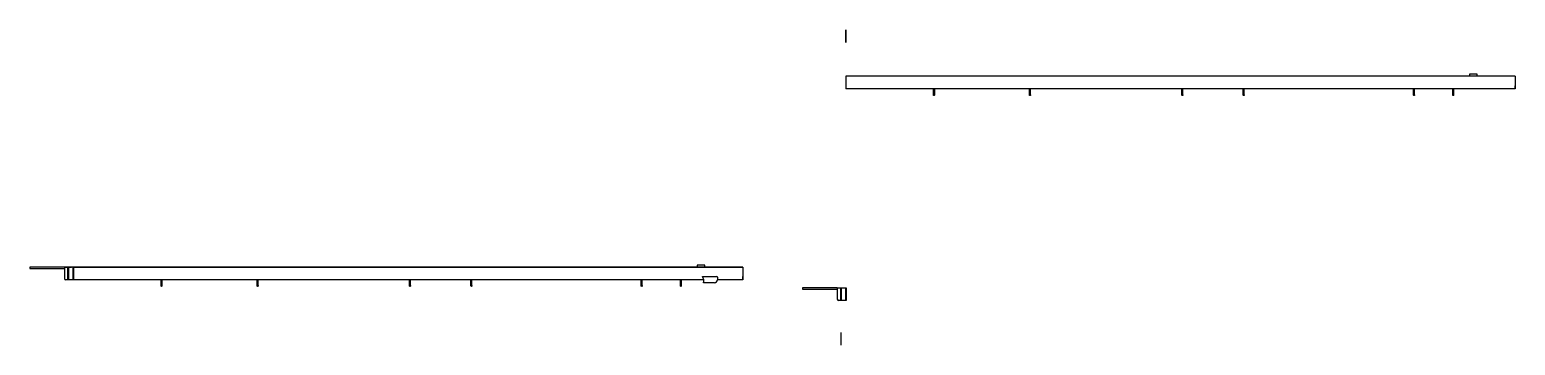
# Model space of a CAD drawing. Header units: inches. Extents: x 268 to 2611, y 266 to 764.
import ezdxf

# ---------------------------------------------------------------- set-up
doc = ezdxf.new("R2010")
doc.units = ezdxf.units.IN
doc.header["$MEASUREMENT"] = 0
doc.layers.add('Țeavă', color=2, linetype='Continuous')

msp = doc.modelspace()

# ---------------------------------------------------------------- linework, layer by layer
at = {"layer": 'Țeavă'}
for p, q in [((2611.4, 690.4), (1555.6, 690.4)), ((1555.6, 690.4), (1555.6, 670.4)), ((2539.4, 693.4), (2539.4, 690.4)), ((2551.4, 693.4), (2539.4, 693.4)), ((2551.4, 690.4), (2551.4, 693.4)), ((2611.4, 690.4), (2611.4, 670.4)), ((2611.4, 690.4), (2611.4, 670.4)), ((2611.4, 670.4), (1555.6, 670.4)), ((1693.6, 660.6), (1693.6, 670.4)), ((1695.2, 660.6), (1695.2, 670.4)), ((1845.2, 660.6), (1845.2, 670.4)), ((1846.8, 660.6), (1846.8, 670.4)), ((2085.5, 660.6), (2085.5, 670.4)), ((2087.1, 660.6), (2087.1, 670.4)), ((2182.4, 660.6), (2182.4, 670.4)), ((2184, 660.6), (2184, 670.4)), ((2450.9, 660.6), (2450.9, 670.4)), ((2452.5, 660.6), (2452.5, 670.4)), ((2512.7, 660.6), (2512.7, 670.4)), ((2514.3, 660.6), (2514.3, 670.4)), ((2611.4, 670.4), (2611.4, 675.4)), ((286, 389.1), (268.3, 389.1)), ((268.3, 389), (268.3, 387)), ((268.3, 387), (285.2, 387)), ((285.2, 387), (323.2, 387)), ((323.2, 389.1), (286, 389.1)), ((323.2, 389.1), (334.4, 389.1)), ((336.7, 389.1), (323.2, 389.1)), ((323.2, 389.1), (323.2, 371.1)), ((328.1, 389.1), (328.1, 369.1)), ((329.6, 389.1), (329.6, 369.1)), ((336.3, 389.1), (336.3, 369.1)), ((336.7, 389.1), (1393.2, 389.1)), ((1393.2, 389.1), (336.7, 389.1)), ((337.4, 389.1), (337.4, 378.3)), ((337.4, 378.3), (337.4, 369.1)), ((1321.2, 392.1), (1321.2, 389.1)), ((1333.2, 392.1), (1321.2, 392.1)), ((1333.2, 389.1), (1333.2, 392.1)), ((1393.2, 389.1), (1393.2, 369.1)), ((1393.2, 389.1), (1393.2, 369.1)), ((338.4, 369.1), (325.2, 369.1)), ((1331.5, 369.1), (338.4, 369.1)), ((475.4, 359.3), (475.4, 369.1)), ((477, 359.3), (477, 369.1)), ((627, 359.3), (627, 369.1)), ((628.6, 359.3), (628.6, 369.1)), ((867.3, 359.3), (867.3, 369.1)), ((868.9, 359.3), (868.9, 369.1)), ((964.2, 359.3), (964.2, 369.1)), ((965.8, 359.3), (965.8, 369.1)), ((1232.7, 359.3), (1232.7, 369.1)), ((1234.3, 359.3), (1234.3, 369.1)), ((1294.5, 359.3), (1294.5, 369.1)), ((1296.1, 359.3), (1296.1, 369.1)), ((1348.2, 364.1), (1331.2, 364.1)), ((1353.2, 373.1), (1353.2, 369.1)), ((1353.2, 373.1), (1353.2, 369.1)), ((1393.2, 369.1), (1353.2, 369.1)), ((1393.2, 369.1), (1393.2, 374.1)), ((1504.9, 356.4), (1487.2, 356.4)), ((1487.2, 356.4), (1487.2, 354.4)), ((1487.2, 354.4), (1504, 354.4)), ((1504, 354.4), (1542.1, 354.4)), ((1542.1, 356.4), (1504.9, 356.4)), ((1542.1, 356.4), (1556.3, 356.4)), ((1542.1, 356.4), (1542.1, 338.4)), ((1546.9, 356.4), (1546.9, 336.4)), ((1548.4, 356.4), (1548.4, 336.4)), ((1555.1, 356.4), (1555.1, 336.4)), ((1556.3, 356.4), (1556.3, 345.7)), ((1556.3, 336.4), (1544.1, 336.4)), ((1556.3, 345.7), (1556.3, 336.4))]:
    msp.add_line(p, q, dxfattribs=at)
at = {"layer": 'Țeavă', "linetype": 'Continuous'}
msp.add_line((1329.6, 374.1), (1352.2, 374.1), dxfattribs=at)
at = {"layer": 'Țeavă', "extrusion": (1, 0, 0)}
msp.add_line((1548.4, 265.5, 2.5), (1548.4, 285.5, 2.5), dxfattribs=at)
at = {"layer": 'Țeavă'}
msp.add_lwpolyline([(1693.6, 660.6), (1693.6, 670.4), (1695.2, 670.4), (1695.2, 660.6, -1), (1693.6, 660.6)], format="xyb", dxfattribs=at)
msp.add_polyline3d([(1693.6, 660.6, 0), (1693.6, 670.4, 0), (1695.2, 670.4, 0), (1695.2, 660.6, 0), (1693.6, 660.6, 0)], dxfattribs=at)
at = {"layer": 'Țeavă', "extrusion": (1, 0, 0)}
msp.add_circle((753.8, 0, 1555.6), 10, dxfattribs=at)
at = {"layer": 'Țeavă'}
for centre in [(1694.4, 660.6), (1846, 660.6), (2086.3, 660.6), (2183.2, 660.6), (2451.7, 660.6), (2513.5, 660.6), (476.2, 359.3), (627.8, 359.3), (868.1, 359.3), (965, 359.3), (1233.5, 359.3), (1295.3, 359.3)]:
    msp.add_circle(centre, 0.8, dxfattribs=at)
for centre, radius, start, end in [((325.2, 371.1), 2, 180, 270), ((1319.2, 367.2), 12.4, 345.263, 33.4145), ((1348.2, 369.1), 5, 270, 0), ((1348.2, 369.1), 5, 270, 0), ((1352.2, 373.1), 1, 0, 90), ((1352.2, 373.1), 1, 0, 90), ((1544.1, 338.4), 2, 180, 270)]:
    msp.add_arc(centre, radius, start, end, dxfattribs=at)

doc.saveas('drawing.dxf')
